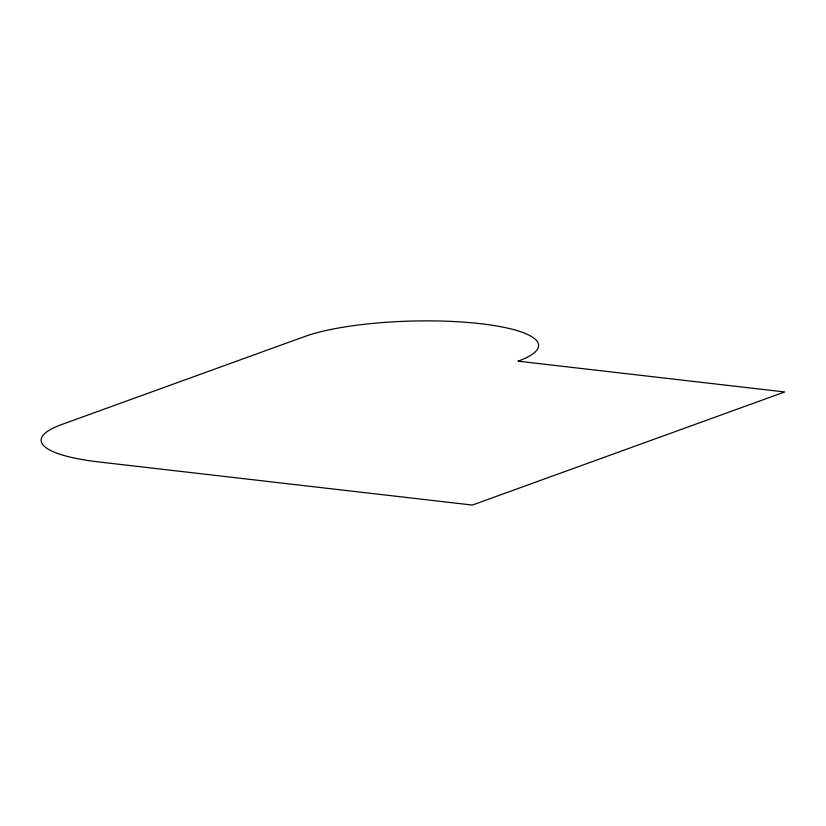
<?xml version="1.0" encoding="UTF-8"?>
<svg xmlns="http://www.w3.org/2000/svg" width="826" height="826" viewBox="0 0 826 826"><rect width="100%" height="100%" fill="white"/><g stroke="black" fill="none" stroke-linecap="round" stroke-linejoin="round"><path stroke-width="1.24" d="M304.649 336.543L61.713 424.512A127.318 27.774 -1.6 0 0 98.975 461.961L472.348 505.068L784.7 391.958L518.005 361.168A127.318 27.774 -1.6 0 0 480.742 323.72A127.318 27.774 -1.6 0 0 304.649 336.543"/></g></svg>
